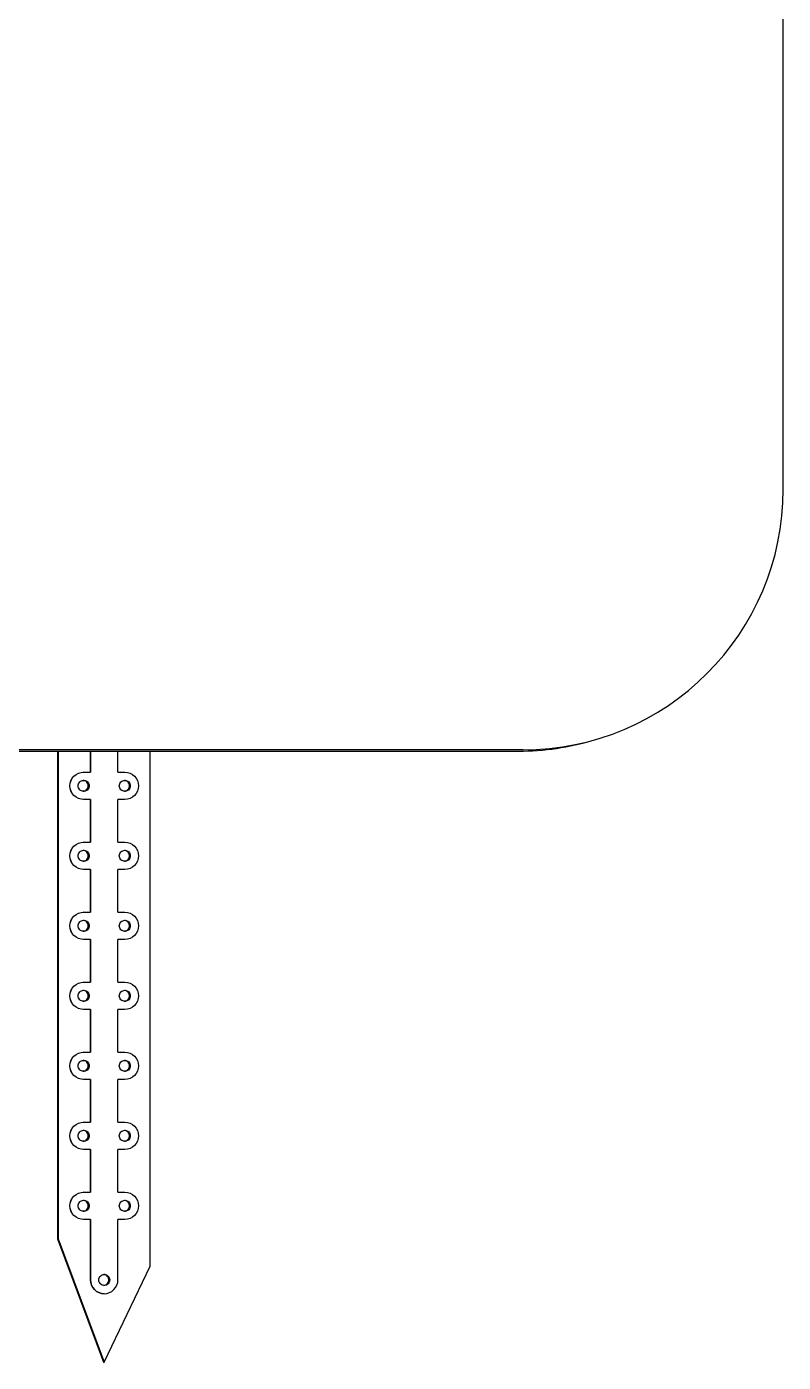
# Model space of a CAD drawing. Extents: x 2.74 to 8.2, y 2.42 to 7.12.
# Drawn here: x 3.215 to 3.649, y 2.423 to 3.189 of the extents above; entities that cross this region are included whole.
import ezdxf

# ---------------------------------------------------------------- set-up
doc = ezdxf.new("R2010")
doc.units = 0
doc.header["$LTSCALE"] = 0.5
doc.layers.add('TANGENT_LINES', color=7, linetype='CONTINUOUS')
doc.layers.add('VISIBLE', color=7, linetype='CONTINUOUS')

msp = doc.modelspace()

# ---------------------------------------------------------------- linework, layer by layer
at = {"layer": 'TANGENT_LINES'}
msp.add_line((3.25162, 2.47026), (3.25162, 2.47026), dxfattribs=at)
at = {"layer": 'VISIBLE'}
for p, q in [((3.64924, 2.92382), (3.64924, 3.80588)), ((3.49971, 2.7743), (2.93261, 2.7743)), ((2.93025, 2.77362), (3.49735, 2.77362)), ((3.23262, 2.77362), (3.23262, 2.49388)), ((3.23313, 2.77362), (3.23313, 2.49388)), ((3.25162, 2.77362), (3.25162, 2.7616)), ((3.25162, 2.7616), (3.25162, 2.77362)), ((3.26735, 2.7616), (3.26735, 2.77362)), ((3.28584, 2.47813), (3.28584, 2.77362)), ((3.24769, 2.7616), (3.24768, 2.7616)), ((3.24769, 2.7616), (3.25162, 2.7616)), ((3.26735, 2.7616), (3.27129, 2.7616)), ((3.24769, 2.74585), (3.24768, 2.74585)), ((3.25162, 2.74585), (3.24769, 2.74585)), ((3.25162, 2.74585), (3.25162, 2.72144)), ((3.25162, 2.72144), (3.25162, 2.74585)), ((3.27129, 2.74585), (3.26735, 2.74585)), ((3.26735, 2.72144), (3.26735, 2.74585)), ((3.24769, 2.72144), (3.24768, 2.72144)), ((3.24769, 2.72144), (3.25162, 2.72144)), ((3.26735, 2.72144), (3.27129, 2.72144)), ((3.24769, 2.70569), (3.24768, 2.70569)), ((3.25162, 2.70569), (3.24769, 2.70569)), ((3.25162, 2.70569), (3.25162, 2.68128)), ((3.25162, 2.68128), (3.25162, 2.70569)), ((3.27129, 2.70569), (3.26735, 2.70569)), ((3.26735, 2.68128), (3.26735, 2.70569)), ((3.24769, 2.68128), (3.24768, 2.68128)), ((3.24769, 2.68128), (3.25162, 2.68128)), ((3.26735, 2.68128), (3.27129, 2.68128)), ((3.24769, 2.66553), (3.24768, 2.66553)), ((3.25162, 2.66553), (3.24769, 2.66553)), ((3.25162, 2.66553), (3.25162, 2.64112)), ((3.25162, 2.64112), (3.25162, 2.66553)), ((3.26735, 2.64112), (3.26735, 2.66553)), ((3.27129, 2.66553), (3.26735, 2.66553)), ((3.24769, 2.64112), (3.24768, 2.64112)), ((3.24769, 2.64112), (3.25162, 2.64112)), ((3.26735, 2.64112), (3.27129, 2.64112)), ((3.24769, 2.62538), (3.24768, 2.62538)), ((3.25162, 2.62538), (3.24769, 2.62538)), ((3.25162, 2.62538), (3.25162, 2.60097)), ((3.25162, 2.60097), (3.25162, 2.62538)), ((3.26735, 2.60097), (3.26735, 2.62538)), ((3.27129, 2.62538), (3.26735, 2.62538)), ((3.24769, 2.60097), (3.24768, 2.60097)), ((3.24769, 2.60097), (3.25162, 2.60097)), ((3.26735, 2.60097), (3.27129, 2.60097)), ((3.24769, 2.58522), (3.24768, 2.58522)), ((3.25162, 2.58522), (3.24769, 2.58522)), ((3.25162, 2.56081), (3.25162, 2.58522)), ((3.25162, 2.58522), (3.25162, 2.56081)), ((3.26735, 2.56081), (3.26735, 2.58522)), ((3.27129, 2.58522), (3.26735, 2.58522)), ((3.24769, 2.56081), (3.24768, 2.56081)), ((3.24769, 2.56081), (3.25162, 2.56081)), ((3.26735, 2.56081), (3.27129, 2.56081)), ((3.24769, 2.54506), (3.24768, 2.54506)), ((3.25162, 2.54506), (3.24769, 2.54506)), ((3.25162, 2.54506), (3.25162, 2.52065)), ((3.25162, 2.52065), (3.25162, 2.54506)), ((3.27129, 2.54506), (3.26735, 2.54506)), ((3.26735, 2.52065), (3.26735, 2.54506)), ((3.24769, 2.52065), (3.24768, 2.52065)), ((3.24769, 2.52065), (3.25162, 2.52065)), ((3.26735, 2.52065), (3.27129, 2.52065)), ((3.24769, 2.5049), (3.24768, 2.5049)), ((3.25162, 2.5049), (3.24769, 2.5049)), ((3.25162, 2.47026), (3.25162, 2.5049)), ((3.25162, 2.5049), (3.25162, 2.47026)), ((3.26735, 2.47026), (3.26735, 2.5049)), ((3.27129, 2.5049), (3.26735, 2.5049)), ((3.23262, 2.49388), (3.23313, 2.49388)), ((3.23262, 2.49388), (3.25897, 2.42301)), ((3.23313, 2.49388), (3.25948, 2.42301)), ((3.25948, 2.42301), (3.28584, 2.47813)), ((3.25948, 2.46238), (3.25949, 2.46238)), ((3.25897, 2.42301), (3.25948, 2.42301))]:
    msp.add_line(p, q, dxfattribs=at)
for points in [[(3.24768, 2.74585), (3.24615, 2.746), (3.24467, 2.74645), (3.24331, 2.74718), (3.24212, 2.74816), (3.24114, 2.74935), (3.24041, 2.75071), (3.23997, 2.75219), (3.23981, 2.75372), (3.23997, 2.75526), (3.24041, 2.75674), (3.24114, 2.7581), (3.24212, 2.75929), (3.24331, 2.76027), (3.24467, 2.761), (3.24615, 2.76145), (3.24768, 2.7616)], [(3.24769, 2.74585), (3.24615, 2.746), (3.24467, 2.74645), (3.24331, 2.74718), (3.24212, 2.74816), (3.24114, 2.74935), (3.24042, 2.75071), (3.23997, 2.75219), (3.23982, 2.75372), (3.23997, 2.75526), (3.24042, 2.75674), (3.24114, 2.7581), (3.24212, 2.75929), (3.24331, 2.76027), (3.24467, 2.761), (3.24615, 2.76145), (3.24769, 2.7616)], [(3.27129, 2.7616), (3.27282, 2.76145), (3.2743, 2.761), (3.27566, 2.76027), (3.27685, 2.75929), (3.27783, 2.7581), (3.27856, 2.75674), (3.279, 2.75526), (3.27916, 2.75372), (3.279, 2.75219), (3.27856, 2.75071), (3.27783, 2.74935), (3.27685, 2.74816), (3.27566, 2.74718), (3.2743, 2.74645), (3.27282, 2.746), (3.27129, 2.74585)], [(3.24743, 2.75058), (3.24804, 2.7507), (3.24862, 2.75093), (3.24914, 2.75127), (3.24959, 2.75171), (3.24994, 2.75222), (3.25018, 2.7528), (3.2503, 2.75341), (3.2503, 2.75404), (3.25018, 2.75465), (3.24994, 2.75522), (3.24959, 2.75574), (3.24914, 2.75618), (3.24862, 2.75652), (3.24804, 2.75675), (3.24743, 2.75686)], [(3.27103, 2.75058), (3.27164, 2.7507), (3.27222, 2.75093), (3.27274, 2.75127), (3.27319, 2.75171), (3.27354, 2.75222), (3.27378, 2.7528), (3.2739, 2.75341), (3.2739, 2.75404), (3.27378, 2.75465), (3.27354, 2.75522), (3.27319, 2.75574), (3.27274, 2.75618), (3.27222, 2.75652), (3.27164, 2.75675), (3.27103, 2.75686)], [(3.24768, 2.70569), (3.24615, 2.70584), (3.24467, 2.70629), (3.24331, 2.70702), (3.24212, 2.708), (3.24114, 2.70919), (3.24041, 2.71055), (3.23997, 2.71203), (3.23981, 2.71357), (3.23997, 2.7151), (3.24041, 2.71658), (3.24114, 2.71794), (3.24212, 2.71913), (3.24331, 2.72011), (3.24467, 2.72084), (3.24615, 2.72129), (3.24768, 2.72144)], [(3.24769, 2.70569), (3.24615, 2.70584), (3.24467, 2.70629), (3.24331, 2.70702), (3.24212, 2.708), (3.24114, 2.70919), (3.24042, 2.71055), (3.23997, 2.71203), (3.23982, 2.71357), (3.23997, 2.7151), (3.24042, 2.71658), (3.24114, 2.71794), (3.24212, 2.71913), (3.24331, 2.72011), (3.24467, 2.72084), (3.24615, 2.72129), (3.24769, 2.72144)], [(3.27129, 2.72144), (3.27282, 2.72129), (3.2743, 2.72084), (3.27566, 2.72011), (3.27685, 2.71913), (3.27783, 2.71794), (3.27856, 2.71658), (3.279, 2.7151), (3.27916, 2.71357), (3.279, 2.71203), (3.27856, 2.71055), (3.27783, 2.70919), (3.27685, 2.708), (3.27566, 2.70702), (3.2743, 2.70629), (3.27282, 2.70584), (3.27129, 2.70569)], [(3.24743, 2.71043), (3.24804, 2.71054), (3.24862, 2.71077), (3.24914, 2.71111), (3.24959, 2.71155), (3.24994, 2.71207), (3.25018, 2.71264), (3.2503, 2.71325), (3.2503, 2.71388), (3.25018, 2.71449), (3.24994, 2.71507), (3.24959, 2.71558), (3.24914, 2.71602), (3.24862, 2.71636), (3.24804, 2.71659), (3.24743, 2.7167)], [(3.27103, 2.71043), (3.27164, 2.71054), (3.27222, 2.71077), (3.27274, 2.71111), (3.27319, 2.71155), (3.27354, 2.71207), (3.27378, 2.71264), (3.2739, 2.71325), (3.2739, 2.71388), (3.27378, 2.71449), (3.27354, 2.71507), (3.27319, 2.71558), (3.27274, 2.71602), (3.27222, 2.71636), (3.27164, 2.71659), (3.27103, 2.7167)], [(3.24768, 2.66553), (3.24615, 2.66569), (3.24467, 2.66613), (3.24331, 2.66686), (3.24212, 2.66784), (3.24114, 2.66903), (3.24041, 2.67039), (3.23997, 2.67187), (3.23981, 2.67341), (3.23997, 2.67494), (3.24041, 2.67642), (3.24114, 2.67778), (3.24212, 2.67898), (3.24331, 2.67996), (3.24467, 2.68068), (3.24615, 2.68113), (3.24768, 2.68128)], [(3.24769, 2.66553), (3.24615, 2.66569), (3.24467, 2.66613), (3.24331, 2.66686), (3.24212, 2.66784), (3.24114, 2.66903), (3.24042, 2.67039), (3.23997, 2.67187), (3.23982, 2.67341), (3.23997, 2.67494), (3.24042, 2.67642), (3.24114, 2.67778), (3.24212, 2.67898), (3.24331, 2.67996), (3.24467, 2.68068), (3.24615, 2.68113), (3.24769, 2.68128)], [(3.24743, 2.67027), (3.24804, 2.67038), (3.24862, 2.67061), (3.24914, 2.67095), (3.24959, 2.67139), (3.24994, 2.67191), (3.25018, 2.67248), (3.2503, 2.6731), (3.2503, 2.67372), (3.25018, 2.67433), (3.24994, 2.67491), (3.24959, 2.67542), (3.24914, 2.67586), (3.24862, 2.6762), (3.24804, 2.67643), (3.24743, 2.67655)], [(3.27103, 2.67027), (3.27164, 2.67038), (3.27222, 2.67061), (3.27274, 2.67095), (3.27319, 2.67139), (3.27354, 2.67191), (3.27378, 2.67248), (3.2739, 2.6731), (3.2739, 2.67372), (3.27378, 2.67433), (3.27354, 2.67491), (3.27319, 2.67542), (3.27274, 2.67586), (3.27222, 2.6762), (3.27164, 2.67643), (3.27103, 2.67655)], [(3.27129, 2.68128), (3.27282, 2.68113), (3.2743, 2.68068), (3.27566, 2.67996), (3.27685, 2.67898), (3.27783, 2.67778), (3.27856, 2.67642), (3.279, 2.67494), (3.27916, 2.67341), (3.279, 2.67187), (3.27856, 2.67039), (3.27783, 2.66903), (3.27685, 2.66784), (3.27566, 2.66686), (3.2743, 2.66613), (3.27282, 2.66569), (3.27129, 2.66553)], [(3.24768, 2.62538), (3.24615, 2.62553), (3.24467, 2.62598), (3.24331, 2.6267), (3.24212, 2.62768), (3.24114, 2.62888), (3.24041, 2.63024), (3.23997, 2.63171), (3.23981, 2.63325), (3.23997, 2.63479), (3.24041, 2.63626), (3.24114, 2.63763), (3.24212, 2.63882), (3.24331, 2.6398), (3.24467, 2.64053), (3.24615, 2.64097), (3.24768, 2.64112)], [(3.24769, 2.62538), (3.24615, 2.62553), (3.24467, 2.62598), (3.24331, 2.6267), (3.24212, 2.62768), (3.24114, 2.62888), (3.24042, 2.63024), (3.23997, 2.63171), (3.23982, 2.63325), (3.23997, 2.63479), (3.24042, 2.63626), (3.24114, 2.63763), (3.24212, 2.63882), (3.24331, 2.6398), (3.24467, 2.64053), (3.24615, 2.64097), (3.24769, 2.64112)], [(3.24743, 2.63011), (3.24804, 2.63022), (3.24862, 2.63046), (3.24914, 2.6308), (3.24959, 2.63123), (3.24994, 2.63175), (3.25018, 2.63233), (3.2503, 2.63294), (3.2503, 2.63356), (3.25018, 2.63417), (3.24994, 2.63475), (3.24959, 2.63527), (3.24914, 2.6357), (3.24862, 2.63605), (3.24804, 2.63628), (3.24743, 2.63639)], [(3.27103, 2.63011), (3.27164, 2.63022), (3.27222, 2.63046), (3.27274, 2.6308), (3.27319, 2.63123), (3.27354, 2.63175), (3.27378, 2.63233), (3.2739, 2.63294), (3.2739, 2.63356), (3.27378, 2.63417), (3.27354, 2.63475), (3.27319, 2.63527), (3.27274, 2.6357), (3.27222, 2.63605), (3.27164, 2.63628), (3.27103, 2.63639)], [(3.27129, 2.64112), (3.27282, 2.64097), (3.2743, 2.64053), (3.27566, 2.6398), (3.27685, 2.63882), (3.27783, 2.63763), (3.27856, 2.63626), (3.279, 2.63479), (3.27916, 2.63325), (3.279, 2.63171), (3.27856, 2.63024), (3.27783, 2.62888), (3.27685, 2.62768), (3.27566, 2.6267), (3.2743, 2.62598), (3.27282, 2.62553), (3.27129, 2.62538)], [(3.24768, 2.58522), (3.24615, 2.58537), (3.24467, 2.58582), (3.24331, 2.58655), (3.24212, 2.58753), (3.24114, 2.58872), (3.24041, 2.59008), (3.23997, 2.59156), (3.23981, 2.59309), (3.23997, 2.59463), (3.24041, 2.59611), (3.24114, 2.59747), (3.24212, 2.59866), (3.24331, 2.59964), (3.24467, 2.60037), (3.24615, 2.60082), (3.24768, 2.60097)], [(3.24769, 2.58522), (3.24615, 2.58537), (3.24467, 2.58582), (3.24331, 2.58655), (3.24212, 2.58753), (3.24114, 2.58872), (3.24042, 2.59008), (3.23997, 2.59156), (3.23982, 2.59309), (3.23997, 2.59463), (3.24042, 2.59611), (3.24114, 2.59747), (3.24212, 2.59866), (3.24331, 2.59964), (3.24467, 2.60037), (3.24615, 2.60082), (3.24769, 2.60097)], [(3.27129, 2.60097), (3.27282, 2.60082), (3.2743, 2.60037), (3.27566, 2.59964), (3.27685, 2.59866), (3.27783, 2.59747), (3.27856, 2.59611), (3.279, 2.59463), (3.27916, 2.59309), (3.279, 2.59156), (3.27856, 2.59008), (3.27783, 2.58872), (3.27685, 2.58753), (3.27566, 2.58655), (3.2743, 2.58582), (3.27282, 2.58537), (3.27129, 2.58522)], [(3.24743, 2.58995), (3.24804, 2.59007), (3.24862, 2.5903), (3.24914, 2.59064), (3.24959, 2.59108), (3.24994, 2.59159), (3.25018, 2.59217), (3.2503, 2.59278), (3.2503, 2.59341), (3.25018, 2.59402), (3.24994, 2.59459), (3.24959, 2.59511), (3.24914, 2.59555), (3.24862, 2.59589), (3.24804, 2.59612), (3.24743, 2.59623)], [(3.27103, 2.58995), (3.27164, 2.59007), (3.27222, 2.5903), (3.27274, 2.59064), (3.27319, 2.59108), (3.27354, 2.59159), (3.27378, 2.59217), (3.2739, 2.59278), (3.2739, 2.59341), (3.27378, 2.59402), (3.27354, 2.59459), (3.27319, 2.59511), (3.27274, 2.59555), (3.27222, 2.59589), (3.27164, 2.59612), (3.27103, 2.59623)], [(3.24768, 2.54506), (3.24615, 2.54521), (3.24467, 2.54566), (3.24331, 2.54639), (3.24212, 2.54737), (3.24114, 2.54856), (3.24041, 2.54992), (3.23997, 2.5514), (3.23981, 2.55294), (3.23997, 2.55447), (3.24041, 2.55595), (3.24114, 2.55731), (3.24212, 2.5585), (3.24331, 2.55948), (3.24467, 2.56021), (3.24615, 2.56066), (3.24768, 2.56081)], [(3.24769, 2.54506), (3.24615, 2.54521), (3.24467, 2.54566), (3.24331, 2.54639), (3.24212, 2.54737), (3.24114, 2.54856), (3.24042, 2.54992), (3.23997, 2.5514), (3.23982, 2.55294), (3.23997, 2.55447), (3.24042, 2.55595), (3.24114, 2.55731), (3.24212, 2.5585), (3.24331, 2.55948), (3.24467, 2.56021), (3.24615, 2.56066), (3.24769, 2.56081)], [(3.27129, 2.56081), (3.27282, 2.56066), (3.2743, 2.56021), (3.27566, 2.55948), (3.27685, 2.5585), (3.27783, 2.55731), (3.27856, 2.55595), (3.279, 2.55447), (3.27916, 2.55294), (3.279, 2.5514), (3.27856, 2.54992), (3.27783, 2.54856), (3.27685, 2.54737), (3.27566, 2.54639), (3.2743, 2.54566), (3.27282, 2.54521), (3.27129, 2.54506)], [(3.24743, 2.5498), (3.24804, 2.54991), (3.24862, 2.55014), (3.24914, 2.55048), (3.24959, 2.55092), (3.24994, 2.55144), (3.25018, 2.55201), (3.2503, 2.55262), (3.2503, 2.55325), (3.25018, 2.55386), (3.24994, 2.55444), (3.24959, 2.55495), (3.24914, 2.55539), (3.24862, 2.55573), (3.24804, 2.55596), (3.24743, 2.55607)], [(3.27103, 2.5498), (3.27164, 2.54991), (3.27222, 2.55014), (3.27274, 2.55048), (3.27319, 2.55092), (3.27354, 2.55144), (3.27378, 2.55201), (3.2739, 2.55262), (3.2739, 2.55325), (3.27378, 2.55386), (3.27354, 2.55444), (3.27319, 2.55495), (3.27274, 2.55539), (3.27222, 2.55573), (3.27164, 2.55596), (3.27103, 2.55607)], [(3.24768, 2.5049), (3.24615, 2.50506), (3.24467, 2.5055), (3.24331, 2.50623), (3.24212, 2.50721), (3.24114, 2.5084), (3.24041, 2.50977), (3.23997, 2.51124), (3.23981, 2.51278), (3.23997, 2.51431), (3.24041, 2.51579), (3.24114, 2.51715), (3.24212, 2.51835), (3.24331, 2.51933), (3.24467, 2.52005), (3.24615, 2.5205), (3.24768, 2.52065)], [(3.24769, 2.5049), (3.24615, 2.50506), (3.24467, 2.5055), (3.24331, 2.50623), (3.24212, 2.50721), (3.24114, 2.5084), (3.24042, 2.50977), (3.23997, 2.51124), (3.23982, 2.51278), (3.23997, 2.51431), (3.24042, 2.51579), (3.24114, 2.51715), (3.24212, 2.51835), (3.24331, 2.51933), (3.24467, 2.52005), (3.24615, 2.5205), (3.24769, 2.52065)], [(3.24743, 2.50964), (3.24804, 2.50975), (3.24862, 2.50998), (3.24914, 2.51032), (3.24959, 2.51076), (3.24994, 2.51128), (3.25018, 2.51185), (3.2503, 2.51247), (3.2503, 2.51309), (3.25018, 2.5137), (3.24994, 2.51428), (3.24959, 2.51479), (3.24914, 2.51523), (3.24862, 2.51557), (3.24804, 2.5158), (3.24743, 2.51592)], [(3.27103, 2.50964), (3.27164, 2.50975), (3.27222, 2.50998), (3.27274, 2.51032), (3.27319, 2.51076), (3.27354, 2.51128), (3.27378, 2.51185), (3.2739, 2.51247), (3.2739, 2.51309), (3.27378, 2.5137), (3.27354, 2.51428), (3.27319, 2.51479), (3.27274, 2.51523), (3.27222, 2.51557), (3.27164, 2.5158), (3.27103, 2.51592)], [(3.27129, 2.52065), (3.27282, 2.5205), (3.2743, 2.52005), (3.27566, 2.51933), (3.27685, 2.51835), (3.27783, 2.51715), (3.27856, 2.51579), (3.279, 2.51431), (3.27916, 2.51278), (3.279, 2.51124), (3.27856, 2.50977), (3.27783, 2.5084), (3.27685, 2.50721), (3.27566, 2.50623), (3.2743, 2.5055), (3.27282, 2.50506), (3.27129, 2.5049)], [(3.25948, 2.46238), (3.25795, 2.46254), (3.25647, 2.46298), (3.25511, 2.46371), (3.25392, 2.46469), (3.25294, 2.46588), (3.25221, 2.46725), (3.25177, 2.46872), (3.25162, 2.47026)], [(3.25162, 2.47026), (3.25177, 2.46872), (3.25222, 2.46725), (3.25295, 2.46588), (3.25392, 2.46469), (3.25512, 2.46371), (3.25648, 2.46298), (3.25795, 2.46254), (3.25949, 2.46238), (3.26102, 2.46254), (3.2625, 2.46298), (3.26386, 2.46371), (3.26505, 2.46469), (3.26603, 2.46588), (3.26676, 2.46725), (3.2672, 2.46872), (3.26735, 2.47026)], [(3.25923, 2.46712), (3.25984, 2.46723), (3.26042, 2.46746), (3.26094, 2.4678), (3.26139, 2.46824), (3.26174, 2.46876), (3.26198, 2.46933), (3.2621, 2.46995), (3.2621, 2.47057), (3.26198, 2.47118), (3.26174, 2.47176), (3.26139, 2.47227), (3.26094, 2.47271), (3.26042, 2.47305), (3.25984, 2.47329), (3.25923, 2.4734)]]:
    msp.add_lwpolyline(points, dxfattribs=at)
for points in [[(3.24769, 2.75057), (3.24707, 2.75063), (3.24648, 2.75081), (3.24594, 2.7511), (3.24546, 2.7515), (3.24507, 2.75197), (3.24478, 2.75252), (3.2446, 2.75311), (3.24454, 2.75372), (3.2446, 2.75434), (3.24478, 2.75493), (3.24507, 2.75547), (3.24546, 2.75595), (3.24594, 2.75634), (3.24648, 2.75663), (3.24707, 2.75681), (3.24769, 2.75687), (3.2483, 2.75681), (3.24889, 2.75663), (3.24943, 2.75634), (3.24991, 2.75595), (3.2503, 2.75547), (3.25059, 2.75493), (3.25077, 2.75434), (3.25083, 2.75372), (3.25077, 2.75311), (3.25059, 2.75252), (3.2503, 2.75197), (3.24991, 2.7515), (3.24943, 2.7511), (3.24889, 2.75081), (3.2483, 2.75063)], [(3.27129, 2.75057), (3.27067, 2.75063), (3.27008, 2.75081), (3.26954, 2.7511), (3.26906, 2.7515), (3.26867, 2.75197), (3.26838, 2.75252), (3.2682, 2.75311), (3.26814, 2.75372), (3.2682, 2.75434), (3.26838, 2.75493), (3.26867, 2.75547), (3.26906, 2.75595), (3.26954, 2.75634), (3.27008, 2.75663), (3.27067, 2.75681), (3.27129, 2.75687), (3.2719, 2.75681), (3.27249, 2.75663), (3.27304, 2.75634), (3.27351, 2.75595), (3.2739, 2.75547), (3.2742, 2.75493), (3.27437, 2.75434), (3.27444, 2.75372), (3.27437, 2.75311), (3.2742, 2.75252), (3.2739, 2.75197), (3.27351, 2.7515), (3.27304, 2.7511), (3.27249, 2.75081), (3.2719, 2.75063)], [(3.24769, 2.71042), (3.24707, 2.71048), (3.24648, 2.71066), (3.24594, 2.71095), (3.24546, 2.71134), (3.24507, 2.71182), (3.24478, 2.71236), (3.2446, 2.71295), (3.24454, 2.71357), (3.2446, 2.71418), (3.24478, 2.71477), (3.24507, 2.71532), (3.24546, 2.71579), (3.24594, 2.71618), (3.24648, 2.71648), (3.24707, 2.71665), (3.24769, 2.71672), (3.2483, 2.71665), (3.24889, 2.71648), (3.24943, 2.71618), (3.24991, 2.71579), (3.2503, 2.71532), (3.25059, 2.71477), (3.25077, 2.71418), (3.25083, 2.71357), (3.25077, 2.71295), (3.25059, 2.71236), (3.2503, 2.71182), (3.24991, 2.71134), (3.24943, 2.71095), (3.24889, 2.71066), (3.2483, 2.71048)], [(3.27129, 2.71042), (3.27067, 2.71048), (3.27008, 2.71066), (3.26954, 2.71095), (3.26906, 2.71134), (3.26867, 2.71182), (3.26838, 2.71236), (3.2682, 2.71295), (3.26814, 2.71357), (3.2682, 2.71418), (3.26838, 2.71477), (3.26867, 2.71532), (3.26906, 2.71579), (3.26954, 2.71618), (3.27008, 2.71648), (3.27067, 2.71665), (3.27129, 2.71672), (3.2719, 2.71665), (3.27249, 2.71648), (3.27304, 2.71618), (3.27351, 2.71579), (3.2739, 2.71532), (3.2742, 2.71477), (3.27437, 2.71418), (3.27444, 2.71357), (3.27437, 2.71295), (3.2742, 2.71236), (3.2739, 2.71182), (3.27351, 2.71134), (3.27304, 2.71095), (3.27249, 2.71066), (3.2719, 2.71048)], [(3.24769, 2.67026), (3.24707, 2.67032), (3.24648, 2.6705), (3.24594, 2.67079), (3.24546, 2.67118), (3.24507, 2.67166), (3.24478, 2.6722), (3.2446, 2.67279), (3.24454, 2.67341), (3.2446, 2.67402), (3.24478, 2.67461), (3.24507, 2.67516), (3.24546, 2.67564), (3.24594, 2.67603), (3.24648, 2.67632), (3.24707, 2.6765), (3.24769, 2.67656), (3.2483, 2.6765), (3.24889, 2.67632), (3.24943, 2.67603), (3.24991, 2.67564), (3.2503, 2.67516), (3.25059, 2.67461), (3.25077, 2.67402), (3.25083, 2.67341), (3.25077, 2.67279), (3.25059, 2.6722), (3.2503, 2.67166), (3.24991, 2.67118), (3.24943, 2.67079), (3.24889, 2.6705), (3.2483, 2.67032)], [(3.27129, 2.67026), (3.27067, 2.67032), (3.27008, 2.6705), (3.26954, 2.67079), (3.26906, 2.67118), (3.26867, 2.67166), (3.26838, 2.6722), (3.2682, 2.67279), (3.26814, 2.67341), (3.2682, 2.67402), (3.26838, 2.67461), (3.26867, 2.67516), (3.26906, 2.67564), (3.26954, 2.67603), (3.27008, 2.67632), (3.27067, 2.6765), (3.27129, 2.67656), (3.2719, 2.6765), (3.27249, 2.67632), (3.27304, 2.67603), (3.27351, 2.67564), (3.2739, 2.67516), (3.2742, 2.67461), (3.27437, 2.67402), (3.27444, 2.67341), (3.27437, 2.67279), (3.2742, 2.6722), (3.2739, 2.67166), (3.27351, 2.67118), (3.27304, 2.67079), (3.27249, 2.6705), (3.2719, 2.67032)], [(3.24769, 2.6301), (3.24707, 2.63016), (3.24648, 2.63034), (3.24594, 2.63063), (3.24546, 2.63102), (3.24507, 2.6315), (3.24478, 2.63205), (3.2446, 2.63264), (3.24454, 2.63325), (3.2446, 2.63387), (3.24478, 2.63446), (3.24507, 2.635), (3.24546, 2.63548), (3.24594, 2.63587), (3.24648, 2.63616), (3.24707, 2.63634), (3.24769, 2.6364), (3.2483, 2.63634), (3.24889, 2.63616), (3.24943, 2.63587), (3.24991, 2.63548), (3.2503, 2.635), (3.25059, 2.63446), (3.25077, 2.63387), (3.25083, 2.63325), (3.25077, 2.63264), (3.25059, 2.63205), (3.2503, 2.6315), (3.24991, 2.63102), (3.24943, 2.63063), (3.24889, 2.63034), (3.2483, 2.63016)], [(3.27129, 2.6301), (3.27067, 2.63016), (3.27008, 2.63034), (3.26954, 2.63063), (3.26906, 2.63102), (3.26867, 2.6315), (3.26838, 2.63205), (3.2682, 2.63264), (3.26814, 2.63325), (3.2682, 2.63387), (3.26838, 2.63446), (3.26867, 2.635), (3.26906, 2.63548), (3.26954, 2.63587), (3.27008, 2.63616), (3.27067, 2.63634), (3.27129, 2.6364), (3.2719, 2.63634), (3.27249, 2.63616), (3.27304, 2.63587), (3.27351, 2.63548), (3.2739, 2.635), (3.2742, 2.63446), (3.27437, 2.63387), (3.27444, 2.63325), (3.27437, 2.63264), (3.2742, 2.63205), (3.2739, 2.6315), (3.27351, 2.63102), (3.27304, 2.63063), (3.27249, 2.63034), (3.2719, 2.63016)], [(3.24769, 2.58994), (3.24707, 2.59), (3.24648, 2.59018), (3.24594, 2.59047), (3.24546, 2.59087), (3.24507, 2.59134), (3.24478, 2.59189), (3.2446, 2.59248), (3.24454, 2.59309), (3.2446, 2.59371), (3.24478, 2.5943), (3.24507, 2.59484), (3.24546, 2.59532), (3.24594, 2.59571), (3.24648, 2.596), (3.24707, 2.59618), (3.24769, 2.59624), (3.2483, 2.59618), (3.24889, 2.596), (3.24943, 2.59571), (3.24991, 2.59532), (3.2503, 2.59484), (3.25059, 2.5943), (3.25077, 2.59371), (3.25083, 2.59309), (3.25077, 2.59248), (3.25059, 2.59189), (3.2503, 2.59134), (3.24991, 2.59087), (3.24943, 2.59047), (3.24889, 2.59018), (3.2483, 2.59)], [(3.27129, 2.58994), (3.27067, 2.59), (3.27008, 2.59018), (3.26954, 2.59047), (3.26906, 2.59087), (3.26867, 2.59134), (3.26838, 2.59189), (3.2682, 2.59248), (3.26814, 2.59309), (3.2682, 2.59371), (3.26838, 2.5943), (3.26867, 2.59484), (3.26906, 2.59532), (3.26954, 2.59571), (3.27008, 2.596), (3.27067, 2.59618), (3.27129, 2.59624), (3.2719, 2.59618), (3.27249, 2.596), (3.27304, 2.59571), (3.27351, 2.59532), (3.2739, 2.59484), (3.2742, 2.5943), (3.27437, 2.59371), (3.27444, 2.59309), (3.27437, 2.59248), (3.2742, 2.59189), (3.2739, 2.59134), (3.27351, 2.59087), (3.27304, 2.59047), (3.27249, 2.59018), (3.2719, 2.59)], [(3.24769, 2.54979), (3.24707, 2.54985), (3.24648, 2.55003), (3.24594, 2.55032), (3.24546, 2.55071), (3.24507, 2.55119), (3.24478, 2.55173), (3.2446, 2.55232), (3.24454, 2.55294), (3.2446, 2.55355), (3.24478, 2.55414), (3.24507, 2.55469), (3.24546, 2.55516), (3.24594, 2.55555), (3.24648, 2.55585), (3.24707, 2.55602), (3.24769, 2.55609), (3.2483, 2.55602), (3.24889, 2.55585), (3.24943, 2.55555), (3.24991, 2.55516), (3.2503, 2.55469), (3.25059, 2.55414), (3.25077, 2.55355), (3.25083, 2.55294), (3.25077, 2.55232), (3.25059, 2.55173), (3.2503, 2.55119), (3.24991, 2.55071), (3.24943, 2.55032), (3.24889, 2.55003), (3.2483, 2.54985)], [(3.27129, 2.54979), (3.27067, 2.54985), (3.27008, 2.55003), (3.26954, 2.55032), (3.26906, 2.55071), (3.26867, 2.55119), (3.26838, 2.55173), (3.2682, 2.55232), (3.26814, 2.55294), (3.2682, 2.55355), (3.26838, 2.55414), (3.26867, 2.55469), (3.26906, 2.55516), (3.26954, 2.55555), (3.27008, 2.55585), (3.27067, 2.55602), (3.27129, 2.55609), (3.2719, 2.55602), (3.27249, 2.55585), (3.27304, 2.55555), (3.27351, 2.55516), (3.2739, 2.55469), (3.2742, 2.55414), (3.27437, 2.55355), (3.27444, 2.55294), (3.27437, 2.55232), (3.2742, 2.55173), (3.2739, 2.55119), (3.27351, 2.55071), (3.27304, 2.55032), (3.27249, 2.55003), (3.2719, 2.54985)], [(3.24769, 2.50963), (3.24707, 2.50969), (3.24648, 2.50987), (3.24594, 2.51016), (3.24546, 2.51055), (3.24507, 2.51103), (3.24478, 2.51157), (3.2446, 2.51216), (3.24454, 2.51278), (3.2446, 2.51339), (3.24478, 2.51398), (3.24507, 2.51453), (3.24546, 2.51501), (3.24594, 2.5154), (3.24648, 2.51569), (3.24707, 2.51587), (3.24769, 2.51593), (3.2483, 2.51587), (3.24889, 2.51569), (3.24943, 2.5154), (3.24991, 2.51501), (3.2503, 2.51453), (3.25059, 2.51398), (3.25077, 2.51339), (3.25083, 2.51278), (3.25077, 2.51216), (3.25059, 2.51157), (3.2503, 2.51103), (3.24991, 2.51055), (3.24943, 2.51016), (3.24889, 2.50987), (3.2483, 2.50969)], [(3.27129, 2.50963), (3.27067, 2.50969), (3.27008, 2.50987), (3.26954, 2.51016), (3.26906, 2.51055), (3.26867, 2.51103), (3.26838, 2.51157), (3.2682, 2.51216), (3.26814, 2.51278), (3.2682, 2.51339), (3.26838, 2.51398), (3.26867, 2.51453), (3.26906, 2.51501), (3.26954, 2.5154), (3.27008, 2.51569), (3.27067, 2.51587), (3.27129, 2.51593), (3.2719, 2.51587), (3.27249, 2.51569), (3.27304, 2.5154), (3.27351, 2.51501), (3.2739, 2.51453), (3.2742, 2.51398), (3.27437, 2.51339), (3.27444, 2.51278), (3.27437, 2.51216), (3.2742, 2.51157), (3.2739, 2.51103), (3.27351, 2.51055), (3.27304, 2.51016), (3.27249, 2.50987), (3.2719, 2.50969)], [(3.25949, 2.46711), (3.25887, 2.46717), (3.25828, 2.46735), (3.25774, 2.46764), (3.25726, 2.46803), (3.25687, 2.46851), (3.25658, 2.46905), (3.2564, 2.46964), (3.25634, 2.47026), (3.2564, 2.47087), (3.25658, 2.47146), (3.25687, 2.47201), (3.25726, 2.47249), (3.25774, 2.47288), (3.25828, 2.47317), (3.25887, 2.47335), (3.25949, 2.47341), (3.2601, 2.47335), (3.26069, 2.47317), (3.26124, 2.47288), (3.26171, 2.47249), (3.2621, 2.47201), (3.26239, 2.47146), (3.26257, 2.47087), (3.26263, 2.47026), (3.26257, 2.46964), (3.26239, 2.46905), (3.2621, 2.46851), (3.26171, 2.46803), (3.26124, 2.46764), (3.26069, 2.46735), (3.2601, 2.46717)]]:
    msp.add_lwpolyline(points, close=True, dxfattribs=at)
for centre, end in [((3.49971, 2.92382), 0), ((3.49735, 2.92314), 286.67421)]:
    msp.add_arc(centre, 0.14952, 270, end, dxfattribs=at)

doc.saveas('drawing.dxf')
